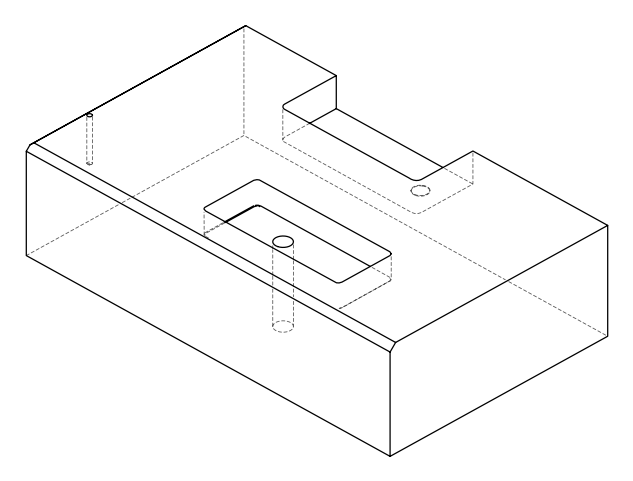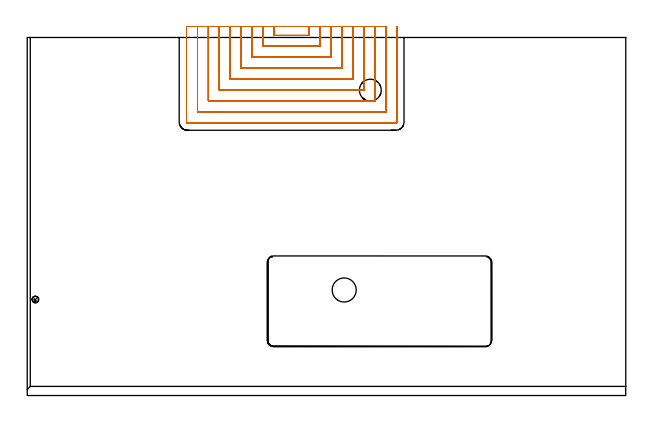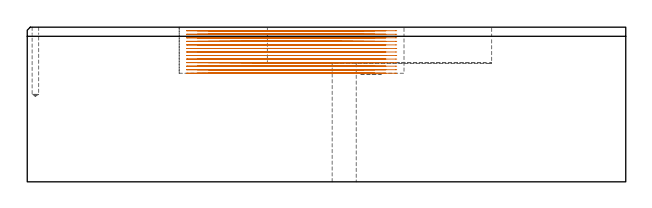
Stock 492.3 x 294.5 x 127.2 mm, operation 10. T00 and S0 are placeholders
(PLAN: 10 operations, 7 tool changes, 281.8 min)
(1 SPOT_DRILL | STEP1HOLE | NXT0321_9005460120000 | 0.06 min | 3551 mm3)
(2 SPOT_DRILL_1 | STEP1POCKET | NXT0321_9005460120000 | 0.03 min | 0 mm3)
(3 DRILL_THROUGH_HOLE_INTO_CENTER | STEP1HOLE | UGT0301_515 | 0.43 min | 10769 mm3)
(4 DRILL_TO_ENLARGE_THROUGH_HOLE | STEP1HOLE | UGT0301_264 | 0.43 min | 24774 mm3)
(5 DRILL_BLIND_HOLE_INTO_CENTER | STEP1POCKET | UGT0301_449 | 0.24 min | 1255 mm3)
(6 INDEXABLE_INSERT_DRILL_BLIND_HOLE_FROM_SOLID | STEP1POCKET_1 | NXT0302_007 | 0.02 min | 9822 mm3)
(7 AREA_MILL | FG_CHAMFER_SURFACE | UGT0205_001 | 2.46 min | 910 mm3)
(8 AREA_MILL_1 | FG_CHAMFER_SURFACE_1 | UGT0205_001 | 12.01 min | 13834 mm3)
(9 MILL_RECTANGULAR_POCKET | POCKET_RECTANGULAR_STRAIGHT | UGT0201_084 | Follow Part, ap 1.5, ae 75% | 178.77 min | 402098 mm3)
(10 MILL_SLOT | SLOT_PARTIAL_RECTANGULAR | NXT0201_011 | Follow Part, ap 3, ae 75% | 87.36 min | 524375 mm3)
(TOOL NXT0321_9005460120000 | NC Spot Drill, 142deg, 12mm, Carbide, Uncoated | D12 PA142 FL30 Z2)
(TOOL UGT0301_515 | Carbide Drill 12.0 mm | D12 PA118 FL101 Z2)
(TOOL UGT0301_264 | Twist Drill 19.8 mm | D19.8 PA118 FL140 Z2)
(TOOL UGT0301_449 | Carbide Drill 5.4 mm | D5.4 PA118 FL57 Z2)
(TOOL NXT0302_007 | Index. Insert Drill 18mm [880-D1800L25-05] | D18 PA176 FL90 Z2)
(TOOL UGT0205_001 | Chamfer Mill 20 x 3 x 45 deg. | D20 FL50 Z2)
(TOOL UGT0201_084 | End mill 6 mm | D6 R1 FL30 Z4)
(TOOL NXT0201_011 | ENDMILL 12mm [2P460-1200-NA 1630] | D12 FL38 Z6)
(OP 10 MILL_SLOT)
G17 G21 G94 G90
T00 M6
G54
G17 G0 G90 X203. Y303.5 S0 M3
G43 Z137.2 H1
Z124.285
G94 G1 Y300.5 F250.
Y296.2 F500.
X231.9
Y300.5
Y303.5 F250.
X194.
Y300.5
Y287.2 F500.
X240.9
Y300.5
Y303.5 F250.
X185.
Y300.5
Y278.2 F500.
X249.9
Y300.5
Y303.5 F250.
X176.
Y300.5
Y269.2 F500.
X258.9
Y300.5
Y303.5 F250.
X167.
Y300.5
Y260.2 F500.
X267.9
Y300.5
Y303.5 F250.
X158.
Y300.5
Y251.2 F500.
X276.9
Y300.5
Y303.5 F250.
X149.
Y300.5
Y242.2 F500.
X285.9
Y300.5
Y303.5 F250.
X140.
Y300.5
Y233.2 F500.
X294.9
Y300.5
Y303.5 F250.
X131.
Y300.5
Y224.9 F500.
G3 X131.7 Y224.2 R0.7
G1 X303.2
G3 X303.9 Y224.9 R0.7
G1 Y300.5
Y303.5 F250.
G0 X203. Z121.369
G1 Y300.5
Y296.2 F500.
X231.9
Y300.5
Y303.5 F250.
X194.
Y300.5
Y287.2 F500.
X240.9
Y300.5
Y303.5 F250.
X185.
Y300.5
Y278.2 F500.
X249.9
Y300.5
Y303.5 F250.
X176.
Y300.5
Y269.2 F500.
X258.9
Y300.5
Y303.5 F250.
X167.
Y300.5
Y260.2 F500.
X267.9
Y300.5
Y303.5 F250.
X158.
Y300.5
Y251.2 F500.
X276.9
Y300.5
Y303.5 F250.
X149.
Y300.5
Y242.2 F500.
X285.9
Y300.5
Y303.5 F250.
X140.
Y300.5
Y233.2 F500.
X294.9
Y300.5
Y303.5 F250.
X131.
Y300.5
Y224.9 F500.
G3 X131.7 Y224.2 R0.7
G1 X303.2
G3 X303.9 Y224.9 R0.7
G1 Y300.5
Y303.5 F250.
G0 X203. Z118.454
G1 Y300.5
Y296.2 F500.
X231.9
Y300.5
Y303.5 F250.
X194.
Y300.5
Y287.2 F500.
X240.9
Y300.5
Y303.5 F250.
X185.
Y300.5
Y278.2 F500.
X249.9
Y300.5
Y303.5 F250.
X176.
Y300.5
Y269.2 F500.
X258.9
Y300.5
Y303.5 F250.
X167.
Y300.5
Y260.2 F500.
X267.9
Y300.5
Y303.5 F250.
X158.
Y300.5
Y251.2 F500.
X276.9
Y300.5
Y303.5 F250.
X149.
Y300.5
Y242.2 F500.
X285.9
Y300.5
Y303.5 F250.
X140.
Y300.5
Y233.2 F500.
X294.9
Y300.5
Y303.5 F250.
X131.
Y300.5
Y224.9 F500.
G3 X131.7 Y224.2 R0.7
G1 X303.2
G3 X303.9 Y224.9 R0.7
G1 Y300.5
Y303.5 F250.
G0 X203. Z115.538
G1 Y300.5
Y296.2 F500.
X231.9
Y300.5
Y303.5 F250.
X194.
Y300.5
Y287.2 F500.
X240.9
Y300.5
Y303.5 F250.
X185.
Y300.5
Y278.2 F500.
X249.9
Y300.5
Y303.5 F250.
X176.
Y300.5
Y269.2 F500.
X258.9
Y300.5
Y303.5 F250.
X167.
Y300.5
Y260.2 F500.
X267.9
Y300.5
Y303.5 F250.
X158.
Y300.5
Y251.2 F500.
X276.9
Y300.5
Y303.5 F250.
X149.
Y300.5
Y242.2 F500.
X285.9
Y300.5
Y303.5 F250.
X140.
Y300.5
Y233.2 F500.
X294.9
Y300.5
Y303.5 F250.
X131.
Y300.5
Y224.9 F500.
G3 X131.7 Y224.2 R0.7
G1 X303.2
G3 X303.9 Y224.9 R0.7
G1 Y300.5
Y303.5 F250.
G0 X203. Z112.623
G1 Y300.5
Y296.2 F500.
X231.9
Y300.5
Y303.5 F250.
X194.
Y300.5
Y287.2 F500.
X240.9
Y300.5
Y303.5 F250.
X185.
Y300.5
Y278.2 F500.
X249.9
Y300.5
Y303.5 F250.
X176.
Y300.5
Y269.2 F500.
X258.9
Y300.5
Y303.5 F250.
X167.
Y300.5
Y260.2 F500.
X267.9
Y300.5
Y303.5 F250.
X158.
Y300.5
Y251.2 F500.
X276.9
Y300.5
Y303.5 F250.
X149.
Y300.5
Y242.2 F500.
X285.9
Y300.5
Y303.5 F250.
X140.
Y300.5
Y233.2 F500.
X294.9
Y300.5
Y303.5 F250.
X131.
Y300.5
Y224.9 F500.
G3 X131.7 Y224.2 R0.7
G1 X303.2
G3 X303.9 Y224.9 R0.7
G1 Y300.5
Y303.5 F250.
G0 X203. Z109.708
G1 Y300.5
Y296.2 F500.
X231.9
Y300.5
Y303.5 F250.
X194.
Y300.5
Y287.2 F500.
X240.9
Y300.5
Y303.5 F250.
X185.
Y300.5
Y278.2 F500.
X249.9
Y300.5
Y303.5 F250.
X176.
Y300.5
Y269.2 F500.
X258.9
Y300.5
Y303.5 F250.
X167.
Y300.5
Y260.2 F500.
X267.9
Y300.5
Y303.5 F250.
X158.
Y300.5
Y251.2 F500.
X276.9
Y300.5
Y303.5 F250.
X149.
Y300.5
Y242.2 F500.
X285.9
Y300.5
Y303.5 F250.
X140.
Y300.5
Y233.2 F500.
X294.9
Y300.5
Y303.5 F250.
X131.
Y300.5
Y224.9 F500.
G3 X131.7 Y224.2 R0.7
G1 X303.2
G3 X303.9 Y224.9 R0.7
G1 Y300.5
Y303.5 F250.
G0 X203. Z106.792
G1 Y300.5
Y296.2 F500.
X231.9
Y300.5
Y303.5 F250.
X194.
Y300.5
Y287.2 F500.
X240.9
Y300.5
Y303.5 F250.
X185.
Y300.5
Y278.2 F500.
X249.9
Y300.5
Y303.5 F250.
X176.
Y300.5
Y269.2 F500.
X258.9
Y300.5
Y303.5 F250.
X167.
Y300.5
Y260.2 F500.
X267.9
Y300.5
Y303.5 F250.
X158.
Y300.5
Y251.2 F500.
X276.9
Y300.5
Y303.5 F250.
X149.
Y300.5
Y242.2 F500.
X285.9
Y300.5
Y303.5 F250.
X140.
Y300.5
Y233.2 F500.
X294.9
Y300.5
Y303.5 F250.
X131.
Y300.5
Y224.9 F500.
G3 X131.7 Y224.2 R0.7
G1 X303.2
G3 X303.9 Y224.9 R0.7
G1 Y300.5
Y303.5 F250.
G0 X203. Z103.877
G1 Y300.5
Y296.2 F500.
X231.9
Y300.5
Y303.5 F250.
X194.
Y300.5
Y287.2 F500.
X240.9
Y300.5
Y303.5 F250.
X185.
Y300.5
Y278.2 F500.
X249.9
Y300.5
Y303.5 F250.
X176.
Y300.5
Y269.2 F500.
X258.9
Y300.5
Y303.5 F250.
X167.
Y300.5
Y260.2 F500.
X267.9
Y300.5
Y303.5 F250.
X158.
Y300.5
Y251.2 F500.
X276.9
Y300.5
Y303.5 F250.
X149.
Y300.5
Y242.2 F500.
X285.9
Y300.5
Y303.5 F250.
X140.
Y300.5
Y233.2 F500.
X294.9
Y300.5
Y303.5 F250.
X131.
Y300.5
Y224.9 F500.
G3 X131.7 Y224.2 R0.7
G1 X303.2
G3 X303.9 Y224.9 R0.7
G1 Y300.5
Y303.5 F250.
G0 X203. Z100.962
G1 Y300.5
Y296.2 F500.
X231.9
Y300.5
Y303.5 F250.
X194.
Y300.5
Y287.2 F500.
X240.9
Y300.5
Y303.5 F250.
X185.
Y300.5
Y278.2 F500.
X249.9
Y300.5
Y303.5 F250.
X176.
Y300.5
Y269.2 F500.
X258.9
Y300.5
Y303.5 F250.
X167.
Y300.5
Y260.2 F500.
X267.9
Y300.5
Y303.5 F250.
X158.
Y300.5
Y251.2 F500.
X276.9
Y300.5
Y303.5 F250.
X149.
Y300.5
Y242.2 F500.
X285.9
Y300.5
Y303.5 F250.
X140.
Y300.5
Y233.2 F500.
X294.9
Y300.5
Y303.5 F250.
X131.
Y300.5
Y224.9 F500.
G3 X131.7 Y224.2 R0.7
G1 X303.2
G3 X303.9 Y224.9 R0.7
G1 Y300.5
Y303.5 F250.
G0 X203. Z98.046
G1 Y300.5
Y296.2 F500.
X231.9
Y300.5
Y303.5 F250.
X194.
Y300.5
Y287.2 F500.
X240.9
Y300.5
Y303.5 F250.
X185.
Y300.5
Y278.2 F500.
X249.9
Y300.5
Y303.5 F250.
X176.
Y300.5
Y269.2 F500.
X258.9
Y300.5
Y303.5 F250.
X167.
Y300.5
Y260.2 F500.
X267.9
Y300.5
Y303.5 F250.
X158.
Y300.5
Y251.2 F500.
X276.9
Y300.5
Y303.5 F250.
X149.
Y300.5
Y242.2 F500.
X285.9
Y300.5
Y303.5 F250.
X140.
Y300.5
Y233.2 F500.
X294.9
Y300.5
Y303.5 F250.
X131.
Y300.5
Y224.9 F500.
G3 X131.7 Y224.2 R0.7
G1 X303.2
G3 X303.9 Y224.9 R0.7
G1 Y300.5
Y303.5 F250.
G0 X203. Z95.131
G1 Y300.5
Y296.2 F500.
X231.9
Y300.5
Y303.5 F250.
X194.
Y300.5
Y287.2 F500.
X240.9
Y300.5
Y303.5 F250.
X185.
Y300.5
Y278.2 F500.
X249.9
Y300.5
Y303.5 F250.
X176.
Y300.5
Y269.2 F500.
X258.9
Y300.5
Y303.5 F250.
X167.
Y300.5
Y260.2 F500.
X267.9
Y300.5
Y303.5 F250.
X158.
Y300.5
Y251.2 F500.
X276.9
Y300.5
Y303.5 F250.
X149.
Y300.5
Y242.2 F500.
X285.9
Y300.5
Y303.5 F250.
X140.
Y300.5
Y233.2 F500.
X294.9
Y300.5
Y303.5 F250.
X131.
Y300.5
Y224.9 F500.
G3 X131.7 Y224.2 R0.7
G1 X303.2
G3 X303.9 Y224.9 R0.7
G1 Y300.5
Y303.5 F250.
G0 X203. Z92.215
G1 Y300.5
Y296.2 F500.
X231.9
Y300.5
Y303.5 F250.
X194.
Y300.5
Y287.2 F500.
X240.9
Y300.5
Y303.5 F250.
X185.
Y300.5
Y278.2 F500.
X249.9
Y300.5
Y303.5 F250.
X176.
Y300.5
Y269.2 F500.
X258.9
Y300.5
Y303.5 F250.
X167.
Y300.5
Y260.2 F500.
X267.9
Y300.5
Y303.5 F250.
X158.
Y300.5
Y251.2 F500.
X276.9
Y300.5
Y303.5 F250.
X149.
Y300.5
Y242.2 F500.
X285.9
Y300.5
Y303.5 F250.
X140.
Y300.5
Y233.2 F500.
X294.9
Y300.5
Y303.5 F250.
X131.
Y300.5
Y224.9 F500.
G3 X131.7 Y224.2 R0.7
G1 X303.2
G3 X303.9 Y224.9 R0.7
G1 Y300.5
Y303.5 F250.
G0 X203. Z89.3
G1 Y300.5
Y296.2 F500.
X231.9
Y300.5
Y303.5 F250.
X194.
Y300.5
Y287.2 F500.
X240.9
Y300.5
Y303.5 F250.
X185.
Y300.5
Y278.2 F500.
X249.9
Y300.5
Y303.5 F250.
X176.
Y300.5
Y269.2 F500.
X258.9
Y300.5
Y303.5 F250.
X167.
Y300.5
Y260.2 F500.
X267.9
Y300.5
Y303.5 F250.
X158.
Y300.5
Y251.2 F500.
X276.9
Y300.5
Y303.5 F250.
X149.
Y300.5
Y242.2 F500.
X285.9
Y300.5
Y303.5 F250.
X140.
Y300.5
Y233.2 F500.
X294.9
Y300.5
Y303.5 F250.
X131.
Y300.5
Y224.9 F500.
G3 X131.7 Y224.2 R0.7
G1 X303.2
G3 X303.9 Y224.9 R0.7
G1 Y300.5
Y303.5 F250.
G0 Z137.2
M5
M2
